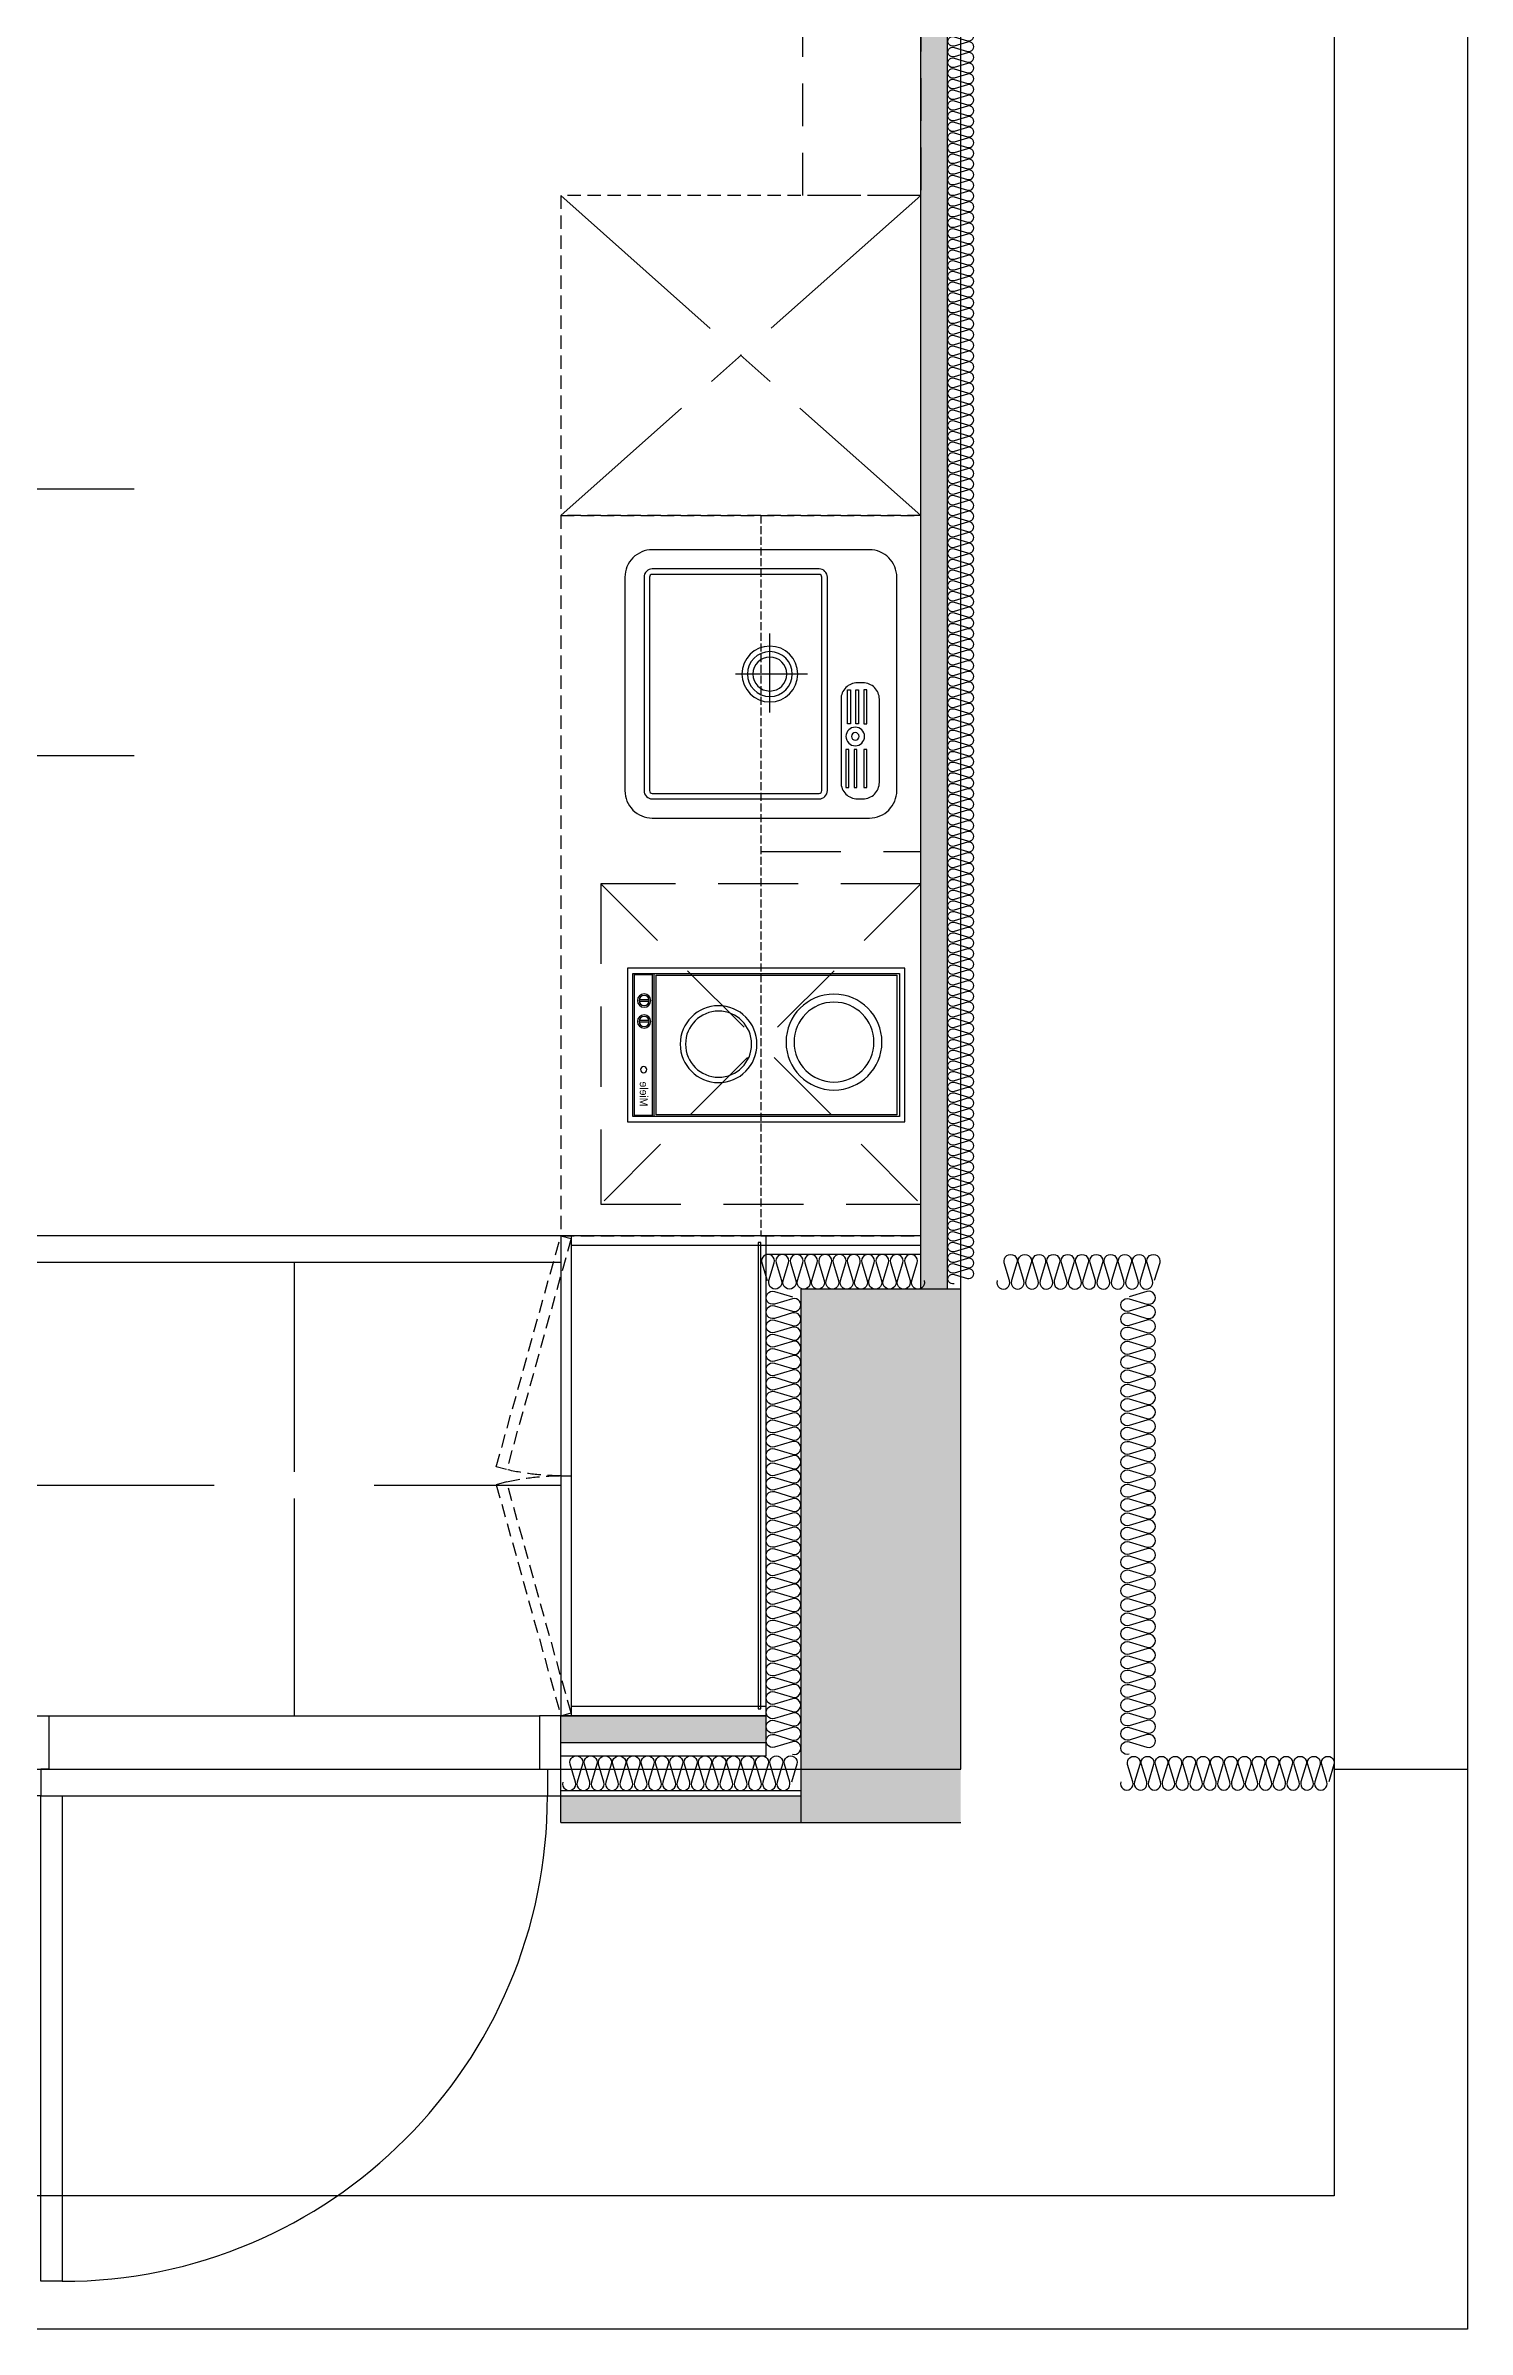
# Model space of a CAD drawing. Header units: millimetres. Extents: x 15861357 to 15880098, y -4845682 to -4837582.
# Drawn here: x 15866641 to 15869307, y -4845682 to -4841401 of the extents above; entities that cross this region are included whole.
import ezdxf

# ---------------------------------------------------------------- set-up
doc = ezdxf.new("R2010")
doc.units = ezdxf.units.MM
doc.header["$LTSCALE"] = 100
for name, pattern in [('CEN', [62, 60, -1, 0, -1]), ('CENTER', [2, 1.25, -0.25, 0.25, -0.25]), ('H', [1.3, 0.8, -0.5]), ('H1', [0.75, 0.5, -0.25]), ('HID', [2.3, 1.5, -0.8]), ('HIDDEN', [2, 1, -1]), ('HIDENA', [2, 1.5, -0.5])]:
    doc.linetypes.add(name, pattern=pattern)
doc.layers.get('DEFPOINTS').update_dxf_attribs({"color": 151})
for name, color, linetype in [('0-TILE', 8, 'Continuous'), ('CEN', 1, 'CEN'), ('CO-FURB-DN', 6, 'Continuous'), ('DOOR', 7, 'Continuous'), ('DS-F-KIT-FUR', 6, 'Continuous'), ('F-FUR', 7, 'Continuous'), ('F-PAT', 251, 'Continuous'), ('FL-FUR m', 251, 'H'), ('ins', 9, 'Continuous'), ('SOL-251', 251, 'Continuous'), ('WAL', 2, 'Continuous'), ('경량복합패널', 3, 'Continuous'), ('단열재', 251, 'Continuous')]:
    doc.layers.add(name, color=color, linetype=linetype)
doc.layers.add('오피스텔 전용면적', color=21, linetype='Continuous', plot=False)
doc.styles.add('울릉도L', font='', dxfattribs={"height": 3})
doc.styles.get('울릉도L').set_extended_font_data('HY울릉도L')

# ---------------------------------------------------------------- blocks, each defined once
blk = doc.blocks.new('fsd-1000')
at = {"layer": 'DOOR', "color": 9}
for p, q in [((964.8, 150), (15.2, 150)), ((950, 100), (30, 100))]:
    blk.add_line(p, q, dxfattribs=at)
at = {"layer": 'DOOR'}
blk.add_line((950, 0), (30, 0), dxfattribs=at)
blk.add_lwpolyline([(965, 1060), (965, 150), (925, 150), (925, 1060), (965, 1060)], dxfattribs=at)
for points in [[(-10, 150), (-10, 0), (30, 0), (30, 100), (15, 100), (15, 150)], [(990, 150), (990, 0), (950, 0), (950, 100), (965, 100), (965, 150)]]:
    blk.add_lwpolyline(points, close=True, dxfattribs=at)
at = {"layer": 'DOOR', "color": 9}
blk.add_arc((925, 150), 910, 90, 180, dxfattribs=at)
blk = doc.blocks.new('insul1')
blk.add_lwpolyline([(0, 0.25, 1.344031), (0.35, 0.25), (0.2, 0.75, -1.344031), (0.55, 0.75), (0.4, 0.25)], format="xyb")
blk = doc.blocks.new('신발장')
at = {"layer": 'F-FUR', "color": 6, "linetype": 'ByBlock'}
for p, q in [((0, 0), (-385, 0)), ((0, 0), (0, -900)), ((-365, -18), (0, -18)), ((-385, -450), (-365, -450)), ((-365, -882), (290, -882)), ((290, -882), (290, -900)), ((290, -900), (-385, -900))]:
    blk.add_line(p, q, dxfattribs=at)
at = {"layer": 'F-FUR', "color": 6, "linetype": 'H1', "ltscale": 0.5}
for points in [[(-385, 0), (-365.7, -5.4), (-486.6, -438.4), (-505.9, -433)], [(-385, -900), (-365.7, -894.6), (-486.6, -461.6), (-505.9, -467)]]:
    blk.add_lwpolyline(points, close=True, dxfattribs=at)
at = {"layer": 'F-FUR', "color": 6, "linetype": 'ByBlock'}
for points in [[(-385, 0), (-365, 0), (-365, -900), (-385, -900)], [(-15, -13), (-10, -13), (-10, -887), (-15, -887)]]:
    blk.add_lwpolyline(points, close=True, dxfattribs=at)
at = {"layer": 'F-FUR', "color": 6, "linetype": 'H1', "ltscale": 0.5}
for centre, start, end in [((-385, 0), 256.9527, 270), ((-385, -900), 90, 103.0473)]:
    blk.add_arc(centre, 450, start, end, dxfattribs=at)
blk = doc.blocks.new('FB-013')
at = {"layer": 'CO-FURB-DN', "color": 251}
for p, q in [((10, 510), (10, 10)), ((278, 510), (10, 510)), ((278, 10), (278, 510)), ((10, 50), (278, 50)), ((10, 10), (278, 10)), ((186.9, 40.6), (186.9, 21.8)), ((189.9, 40.6), (189.9, 21.8)), ((226, 40.6), (226, 21.8)), ((229, 40.6), (229, 21.8))]:
    blk.add_line(p, q, dxfattribs=at)
at = {"layer": 'CO-FURB-DN'}
blk.add_lwpolyline([(0, 520), (288, 520), (288, 0), (0, 0)], close=True, dxfattribs=at)
at = {"layer": 'CO-FURB-DN', "color": 251}
for points in [[(13.4, 505.2), (13.4, 53.7), (275.4, 53.7), (275.4, 505.2)], [(12.2, 46.5), (12.2, 13.4), (276.4, 13.4), (276.4, 46.5)]]:
    blk.add_lwpolyline(points, close=True, dxfattribs=at)
for centre, radius in [((149.6, 387.2), 89.9), ((149.6, 387.2), 74.9), ((145.8, 170.8), 72), ((145.8, 170.8), 62), ((188.3, 31.2), 12.5), ((227.5, 31.2), 12.5), ((98.1, 30.4), 5.86), ((188.3, 31.2), 9.52), ((227.5, 31.2), 9.52)]:
    blk.add_circle(centre, radius, dxfattribs=at)
at = {"layer": 'CO-FURB-DN', "color": 251, "style": '울릉도L'}
blk.add_text('Miele', height=15, dxfattribs=at).set_placement((29, 23.1))
blk = doc.blocks.new('A$C1BC22188')
at = {"layer": 'DS-F-KIT-FUR', "elevation": 0}
blk.add_lwpolyline([(0, 520), (288, 520), (288, 0), (0, 0)], close=True, dxfattribs=at)
at = {"layer": 'DS-F-KIT-FUR'}
blk.add_blockref('FB-013', (0, 0, 0), dxfattribs=at)
blk = doc.blocks.new('A$C57C70A5E')
at = {"layer": 'DS-F-KIT-FUR'}
blk.add_lwpolyline([(51.3, 510), (451.5, 510, -0.414214), (502.8, 458.7), (502.8, 51.3, -0.414214), (451.5, 0), (51.3, 0, -0.414214), (0, 51.3), (0, 458.7, -0.414214)], format="xyb", close=True, dxfattribs=at)
at = {"layer": 'F-PAT'}
for p, q in [((269.9, 342.7), (269.9, 207.3)), ((198, 271.9), (345.8, 271.9))]:
    blk.add_line(p, q, dxfattribs=at)
for points in [[(66.7, 477.2), (222.7, 477.2, -0.414214), (253.5, 446.4), (253.5, 436.1, -0.414214), (222.7, 405.3), (66.7, 405.3, -0.414214), (35.9, 436.1), (35.9, 446.4, -0.414214)], [(51.3, 379.7), (451.5, 379.7, -0.414214), (466.9, 364.3), (466.9, 51.3, -0.414214), (451.5, 35.9), (51.3, 35.9, -0.414214), (35.9, 51.3), (35.9, 364.3, -0.414214)], [(51.3, 369.4), (451.5, 369.4, -0.414214), (456.6, 364.3), (456.6, 51.3, -0.414214), (451.5, 46.2), (51.3, 46.2, -0.414214), (46.2, 51.3), (46.2, 364.3, -0.414214)]]:
    blk.add_lwpolyline(points, format="xyb", close=True, dxfattribs=at)
for points in [[(57.5, 453.6), (128.3, 453.6), (128.3, 448.4), (57.5, 448.4)], [(57.5, 435.1), (128.3, 435.1), (128.3, 430), (57.5, 430)], [(176.5, 453.6), (240.1, 453.6), (240.1, 448.4), (176.5, 448.4)], [(240.1, 438.2), (176.5, 438.2), (176.5, 433), (240.1, 433)], [(57.5, 419.7), (128.3, 419.7), (128.3, 414.6), (57.5, 414.6)], [(240.1, 422.8), (176.5, 422.8), (176.5, 417.6), (240.1, 417.6)]]:
    blk.add_lwpolyline(points, close=True, dxfattribs=at)
for centre, radius in [((152.9, 432), 17.4), ((152.9, 432), 7.18), ((269.9, 271.9), 52.3), ((269.9, 271.9), 42.1), ((269.9, 271.9), 31.8)]:
    blk.add_circle(centre, radius, dxfattribs=at)
blk = doc.blocks.new('A$C6E0926A6')
at = {"layer": 'DS-F-KIT-FUR', "color": 8, "linetype": 'HID'}
for p, q in [((0, 600), (600, 0)), ((600, 600), (0, 0))]:
    blk.add_line(p, q, dxfattribs=at)
blk.add_lwpolyline([(600, 0), (0, 0), (0, 600), (600, 600)], close=True, dxfattribs=at)
blk = doc.blocks.new('kkkccchhh')
at = {"layer": 'DS-F-KIT-FUR', "color": 1, "linetype": 'CENTER', "ltscale": 3}
for p, q in [((15875981.1, -5084587.9), (15875306.1, -5085187.9)), ((15875981.1, -5084587.9), (15875306.1, -5085187.9)), ((15875306.1, -5084588), (15875981.1, -5085187.9)), ((15875306.1, -5084588), (15875981.1, -5085187.9))]:
    blk.add_line(p, q, dxfattribs=at)
at = {"layer": 'DS-F-KIT-FUR', "linetype": 'HIDENA', "ltscale": 0.1}
blk.add_line((15875681.3, -5085187.9, 0), (15875681.3, -5086537.9, 0), dxfattribs=at)
at = {"layer": 'DS-F-KIT-FUR', "linetype": 'HID'}
blk.add_line((15875681.3, -5085817.9, 0), (15875981.3, -5085817.9, 0), dxfattribs=at)
blk.add_line((15875681.3, -5085817.9, 0), (15875981.3, -5085817.9, 0), dxfattribs=at)
at = {"layer": 'F-FUR', "color": 6, "linetype": 'H1', "ltscale": 0.5}
for points in [[(15875306.1, -5085187.9), (15875981.1, -5085187.9), (15875981.1, -5084587.9), (15875306.1, -5084588)], [(15875306.1, -5085187.9), (15875981.1, -5085187.9), (15875981.1, -5084587.9), (15875306.1, -5084588)], [(15875306.1, -5086537.9), (15875981.1, -5086537.9), (15875981.1, -5085187.9), (15875306.1, -5085187.9)]]:
    blk.add_lwpolyline(points, close=True, dxfattribs=at)
at = {"layer": 'F-PAT', "extrusion": (0, 0, -1), "zscale": -1, "rotation": 90}
for name, p in [('A$C57C70A5E', (-15875426.3, -5085755, 0)), ('A$C57C70A5E', (-15875426.3, -5085755, 0)), ('A$C1BC22188', (-15875431.2, -5086324.7, 0)), ('A$C1BC22188', (-15875431.2, -5086324.7, 0))]:
    blk.add_blockref(name, p, dxfattribs=at)
at = {"layer": 'F-PAT', "linetype": 'HIDDEN', "extrusion": (0, 0, -1), "zscale": -1}
blk.add_blockref('A$C6E0926A6', (-15875981.2, -5086478.6, 0), dxfattribs=at)

msp = doc.modelspace()

# ---------------------------------------------------------------- hatches: boundary and pattern name
at = {"layer": 'SOL-251'}
for points in [[(15868282.25986, -4843731.90186), (15868332.25986, -4843731.90186), (15868332.25766, -4839471.90186), (15868282.25766, -4839471.90186)], [(15868357.25767, -4844731.90186), (15868357.25767, -4843731.90186), (15868057.25767, -4843731.90186), (15868057.25767, -4844731.90186)], [(15867992.25767, -4844581.90186), (15867992.25767, -4844531.90186), (15867607.25767, -4844531.90186), (15867607.25767, -4844581.90186)], [(15868057.25767, -4844731.90186), (15868057.25767, -4844681.90186), (15867607.25767, -4844681.90186), (15867607.25767, -4844731.90186)]]:
    msp.add_hatch(color=256, dxfattribs=at).paths.add_polyline_path(points)

# ---------------------------------------------------------------- linework, layer by layer
at = {"layer": '0-TILE'}
for p, q in [((15867607.25767, -4843631.90186), (15866607.25907, -4843631.90186)), ((15867607.25767, -4843681.90186), (15866607.25767, -4843681.90186)), ((15867107.25767, -4843681.90186), (15867107.25767, -4844074.40186)), ((15866607.25767, -4844099.40186), (15866957.25767, -4844099.40186)), ((15867107.25767, -4844124.40186), (15867107.25767, -4844531.90186)), ((15867257.25767, -4844099.40186), (15867607.25767, -4844099.40186))]:
    msp.add_line(p, q, dxfattribs=at)
at = {"layer": 'CEN'}
for p, q in [((15864857.25767, -4842231.90186), (15866807.25767, -4842231.90186)), ((15864857.25767, -4842731.90186), (15866807.25767, -4842731.90186)), ((15864857.25767, -4844631.90186), (15868357.25767, -4844631.90186)), ((15869057.25767, -4844631.90186), (15869307.25767, -4844631.90186))]:
    msp.add_line(p, q, dxfattribs=at)
at = {"layer": 'DEFPOINTS'}
for points in [[(15869307.25767, -4845681.90186), (15863907.25767, -4845681.90186), (15863907.25767, -4837581.90186), (15869307.25767, -4837581.90186)], [(15869057.25767, -4845431.90186), (15864157.25767, -4845431.90186), (15864157.25767, -4837831.90186), (15869057.25767, -4837831.90186)]]:
    msp.add_lwpolyline(points, close=True, dxfattribs=at)
at = {"layer": 'F-FUR', "color": 6, "linetype": 'H1', "ltscale": 0.5}
msp.add_line((15868282.25767, -4841681.90186), (15868282.25767, -4839821.90677), dxfattribs=at)
at = {"layer": 'FL-FUR m', "color": 9}
msp.add_lwpolyline([(15868061.25155, -4841681.90186), (15868061.25183, -4839641.90186), (15868282.25767, -4839641.90186), (15868282.25767, -4841681.90186)], close=True, dxfattribs=at)
at = {"layer": 'ins'}
for p, q in [((15867992.25767, -4844606.90186), (15867992.25767, -4843666.90186)), ((15868282.25985, -4843666.90186), (15867992.25767, -4843666.90186)), ((15867607.25767, -4844606.90186), (15867992.25767, -4844606.90186)), ((15867607.25767, -4844671.90186), (15868057.25767, -4844671.90186))]:
    msp.add_line(p, q, dxfattribs=at)
at = {"layer": 'WAL'}
msp.add_lwpolyline([(15868357.25767, -4843731.90186), (15868057.25767, -4843731.90186), (15868057.25767, -4844731.90186), (15868357.25767, -4844731.90186)], dxfattribs=at)
at = {"layer": '경량복합패널'}
for p, q in [((15868282.25767, -4843731.90186), (15868282.25767, -4839471.90186)), ((15868332.25767, -4843731.90186), (15868332.25767, -4839471.90186)), ((15867607.25767, -4844531.90186), (15867992.25767, -4844531.90186)), ((15867607.25767, -4844731.90186), (15867607.25767, -4844531.90186)), ((15867992.25773, -4844581.90186), (15867992.25767, -4844531.90186)), ((15867607.25767, -4844581.90186), (15867992.25767, -4844581.90186)), ((15867607.25767, -4844681.90186), (15868057.25767, -4844681.90186)), ((15867607.25767, -4844731.90186), (15868057.25767, -4844731.90186))]:
    msp.add_line(p, q, dxfattribs=at)
at = {"layer": '오피스텔 전용면적'}
msp.add_lwpolyline([(15864857.25767, -4842731.90186), (15864857.25767, -4844631.90186), (15864857.25767, -4844631.90186), (15864857.25767, -4844631.90186), (15865877.25767, -4844631.90186), (15865877.25767, -4844631.90186), (15866557.25767, -4844631.90186), (15866557.25767, -4844631.90186), (15868357.25767, -4844631.90186), (15868357.25767, -4838631.90186), (15866057.25767, -4838631.90186), (15866057.25767, -4838546.90186), (15864857.25767, -4838546.90186), (15864857.25767, -4842181.90186), (15866557.25767, -4842181.90186), (15866557.25767, -4842731.90186), (15864857.25767, -4842731.90186)], dxfattribs=at)

# ---------------------------------------------------------------- block references
at = {"layer": 'DOOR', "extrusion": (0, 0, -1), "xscale": -1, "zscale": -1, "rotation": 180}
msp.add_blockref('fsd-1000', (-15867597.25767, -4844531.90186), dxfattribs=at)
at = {"layer": 'F-FUR', "extrusion": (0, 0, -1), "xscale": -1, "zscale": -1}
msp.add_blockref('kkkccchhh', (7698.85962, 242906.04038), dxfattribs=at)
at = {"layer": 'F-FUR', "xscale": -1, "rotation": 180}
msp.add_blockref('신발장', (15867992.25767, -4844531.90186), dxfattribs=at)
at = {"layer": '단열재', "row_count": 1, "row_spacing": 0}
for p, xscale, yscale, zscale, rotation, column_count, column_spacing in [((15868332.25548, -4843721.90186), -50, 50, 50, 270, 212, -20), ((15868058.24864, -4844604.0012), 66.98194706269808, 66.98194706269808, 66.98194706269808, 90, 32, 26.79277882507924), ((15868656.26669, -4844604.0012), -66.98194706269808, 66.98194706269808, 66.98194706269808, 270, 32, -26.79277882507924)]:
    msp.add_blockref('insul1', p, dxfattribs=dict(at, xscale=xscale, yscale=yscale, zscale=zscale, rotation=rotation, column_count=column_count, column_spacing=column_spacing))
for p, xscale, yscale, zscale, column_count, column_spacing in [((15868288.9817, -4843732.89283), -66.98194706269808, 66.98194706269808, 66.98194706269808, 11, -26.79277882507924), ((15868425.53364, -4843732.89283), 66.98194706269808, 66.98194706269808, 66.98194706269808, 11, 26.79277882507924), ((15867611.22566, -4844672.89283), 66.98194706269808, 66.98194706269808, 66.98194706269808, 16, 26.79277882507924), ((15868657.25767, -4844671.90186), 65, 65, 65, 15, 26)]:
    msp.add_blockref('insul1', p, dxfattribs=dict(at, xscale=xscale, yscale=yscale, zscale=zscale, column_count=column_count, column_spacing=column_spacing))

doc.saveas('drawing.dxf')
